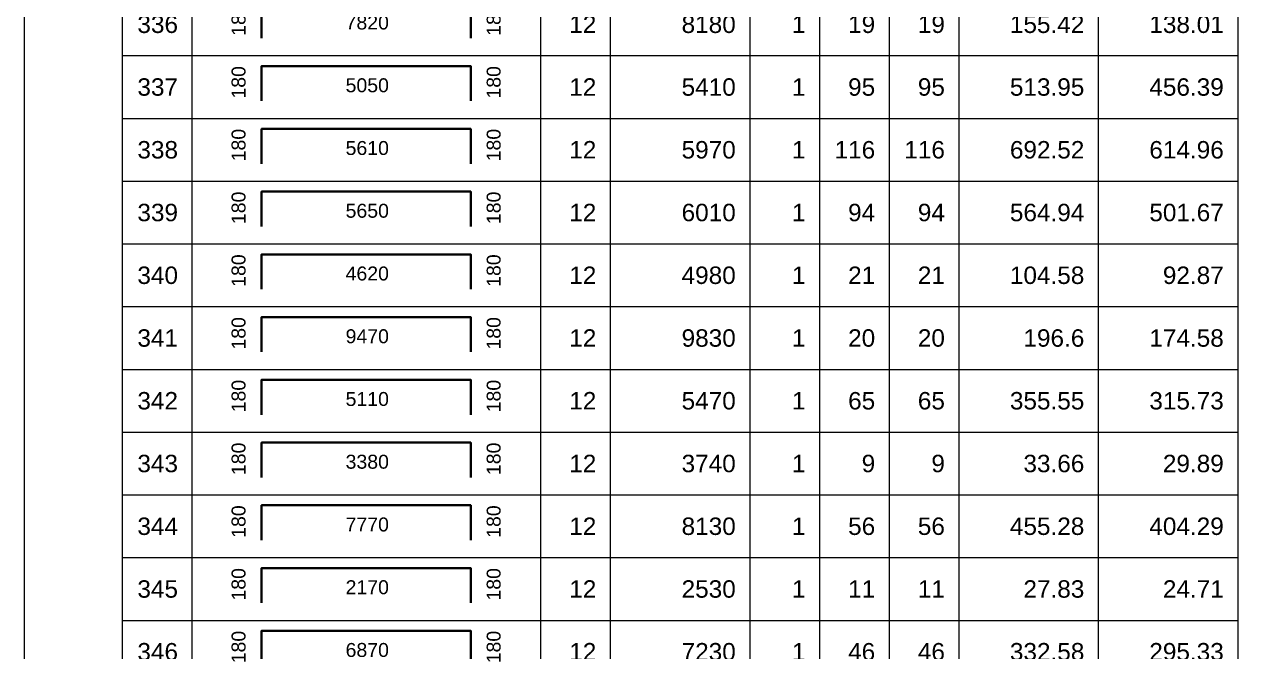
# Model space of a CAD drawing. Header units: millimetres. Extents: x -415354 to 883813, y -531490 to 486716.
# Drawn here: x 798740 to 816146, y -354640 to -345640 of the extents above; entities that cross this region are included whole.
import ezdxf
from ezdxf.enums import TextEntityAlignment as Align

# ---------------------------------------------------------------- set-up
doc = ezdxf.new("R2010")
doc.units = ezdxf.units.MM
doc.header["$MEASUREMENT"] = 0
for name, color, linetype, lineweight in [('NDC_FRAME', 7, 'Continuous', 20), ('NDC_S_REBAR', 4, 'Continuous', 35), ('NDC_S_VN TEXT', 7, 'Continuous', 20), ('NDC_Table', 3, 'Continuous', 20)]:
    doc.layers.add(name, color=color, linetype=linetype, lineweight=lineweight)
doc.styles.add('ARIAL', font='arial.ttf', dxfattribs={"width": 0.8})

# ---------------------------------------------------------------- blocks, each defined once
blk = doc.blocks.new('dang04')
at = {"layer": 'NDC_S_REBAR'}
blk.add_lwpolyline([(3405, -650), (3405, -150), (6405, -150), (6405, -650)], dxfattribs=at)
at = {"layer": 'NDC_Table'}
for p, q in [((0, 0), (0, -900)), ((1405, 0), (1405, -900)), ((2405, 0), (2405, -900)), ((7405, 0), (7405, -900)), ((8405, 0), (8405, -900)), ((10405, 0), (10405, -900)), ((11405, 0), (11405, -900)), ((12405, 0), (12405, -900)), ((13405, 0), (13405, -900)), ((15405, 0), (15405, -900)), ((17405, 0), (17405, -900)), ((1405, -900), (17405, -900))]:
    blk.add_line(p, q, dxfattribs=at)
at = {"layer": 'NDC_S_VN TEXT', "style": 'ARIAL'}
for p in [(3073, -150), (6733, -150)]:
    blk.add_attdef('D03', text='', height=200, rotation=90, dxfattribs=at).set_placement(p, align=Align.MIDDLE_RIGHT)
for p in [(2205, -450), (8205, -450), (10205, -450), (11205, -450), (12205, -450), (13205, -450), (15205, -450), (17205, -450)]:
    blk.add_attdef('D03', text='', height=250, dxfattribs=at).set_placement(p, align=Align.MIDDLE_RIGHT)
blk.add_attdef('D03', text='', height=200, dxfattribs=at).set_placement((4920, -425), align=Align.MIDDLE_CENTER)

msp = doc.modelspace()

# ---------------------------------------------------------------- block references
at = {"layer": 'NDC_FRAME'}
ref = msp.add_blockref('dang04', (798740.5, -345190.5), dxfattribs=at)
ref.add_attrib('D03', '336', dxfattribs={"layer": 'NDC_S_VN TEXT', "height": 250, "style": 'ARIAL'}).set_placement((800945.8, -345640.5), align=Align.MIDDLE_RIGHT)
ref.add_attrib('D03', '180', dxfattribs={"layer": 'NDC_S_VN TEXT', "height": 200, "rotation": 90, "style": 'ARIAL'}).set_placement((801813.8, -345340.5), align=Align.MIDDLE_RIGHT)
ref.add_attrib('D03', '7820', dxfattribs={"layer": 'NDC_S_VN TEXT', "height": 200, "style": 'ARIAL'}).set_placement((803660.1, -345615.2), align=Align.MIDDLE_CENTER)
ref.add_attrib('D03', '180', dxfattribs={"layer": 'NDC_S_VN TEXT', "height": 200, "rotation": 90, "style": 'ARIAL'}).set_placement((805473, -345340.5), align=Align.MIDDLE_RIGHT)
ref.add_attrib('D03', '12', dxfattribs={"layer": 'NDC_S_VN TEXT', "height": 250, "style": 'ARIAL'}).set_placement((806945.8, -345640.5), align=Align.MIDDLE_RIGHT)
ref.add_attrib('D03', '8180', dxfattribs={"layer": 'NDC_S_VN TEXT', "height": 250, "style": 'ARIAL'}).set_placement((808945.8, -345640.5), align=Align.MIDDLE_RIGHT)
ref.add_attrib('D03', '1', dxfattribs={"layer": 'NDC_S_VN TEXT', "height": 250, "style": 'ARIAL'}).set_placement((809945.8, -345640.5), align=Align.MIDDLE_RIGHT)
ref.add_attrib('D03', '19', dxfattribs={"layer": 'NDC_S_VN TEXT', "height": 250, "style": 'ARIAL'}).set_placement((810945.8, -345640.5), align=Align.MIDDLE_RIGHT)
ref.add_attrib('D03', '19', dxfattribs={"layer": 'NDC_S_VN TEXT', "height": 250, "style": 'ARIAL'}).set_placement((811945.8, -345640.2), align=Align.MIDDLE_RIGHT)
ref.add_attrib('D03', '155.42', dxfattribs={"layer": 'NDC_S_VN TEXT', "height": 250, "style": 'ARIAL'}).set_placement((813945.8, -345640.5), align=Align.MIDDLE_RIGHT)
ref.add_attrib('D03', '138.01', dxfattribs={"layer": 'NDC_S_VN TEXT', "height": 250, "style": 'ARIAL'}).set_placement((815945.8, -345640.5), align=Align.MIDDLE_RIGHT)
ref = msp.add_blockref('dang04', (798740.5, -346090.5), dxfattribs=at)
ref.add_attrib('D03', '337', dxfattribs={"layer": 'NDC_S_VN TEXT', "height": 250, "style": 'ARIAL'}).set_placement((800945.8, -346540.5), align=Align.MIDDLE_RIGHT)
ref.add_attrib('D03', '180', dxfattribs={"layer": 'NDC_S_VN TEXT', "height": 200, "rotation": 90, "style": 'ARIAL'}).set_placement((801813.8, -346240.5), align=Align.MIDDLE_RIGHT)
ref.add_attrib('D03', '5050', dxfattribs={"layer": 'NDC_S_VN TEXT', "height": 200, "style": 'ARIAL'}).set_placement((803660.1, -346515.2), align=Align.MIDDLE_CENTER)
ref.add_attrib('D03', '180', dxfattribs={"layer": 'NDC_S_VN TEXT', "height": 200, "rotation": 90, "style": 'ARIAL'}).set_placement((805473, -346240.5), align=Align.MIDDLE_RIGHT)
ref.add_attrib('D03', '12', dxfattribs={"layer": 'NDC_S_VN TEXT', "height": 250, "style": 'ARIAL'}).set_placement((806945.8, -346540.5), align=Align.MIDDLE_RIGHT)
ref.add_attrib('D03', '5410', dxfattribs={"layer": 'NDC_S_VN TEXT', "height": 250, "style": 'ARIAL'}).set_placement((808945.8, -346540.5), align=Align.MIDDLE_RIGHT)
ref.add_attrib('D03', '1', dxfattribs={"layer": 'NDC_S_VN TEXT', "height": 250, "style": 'ARIAL'}).set_placement((809945.8, -346540.5), align=Align.MIDDLE_RIGHT)
ref.add_attrib('D03', '95', dxfattribs={"layer": 'NDC_S_VN TEXT', "height": 250, "style": 'ARIAL'}).set_placement((810945.8, -346540.5), align=Align.MIDDLE_RIGHT)
ref.add_attrib('D03', '95', dxfattribs={"layer": 'NDC_S_VN TEXT', "height": 250, "style": 'ARIAL'}).set_placement((811945.8, -346540.2), align=Align.MIDDLE_RIGHT)
ref.add_attrib('D03', '513.95', dxfattribs={"layer": 'NDC_S_VN TEXT', "height": 250, "style": 'ARIAL'}).set_placement((813945.8, -346540.5), align=Align.MIDDLE_RIGHT)
ref.add_attrib('D03', '456.39', dxfattribs={"layer": 'NDC_S_VN TEXT', "height": 250, "style": 'ARIAL'}).set_placement((815945.8, -346540.5), align=Align.MIDDLE_RIGHT)
ref = msp.add_blockref('dang04', (798740.5, -346990.5), dxfattribs=at)
ref.add_attrib('D03', '338', dxfattribs={"layer": 'NDC_S_VN TEXT', "height": 250, "style": 'ARIAL'}).set_placement((800945.8, -347440.5), align=Align.MIDDLE_RIGHT)
ref.add_attrib('D03', '180', dxfattribs={"layer": 'NDC_S_VN TEXT', "height": 200, "rotation": 90, "style": 'ARIAL'}).set_placement((801813.8, -347140.5), align=Align.MIDDLE_RIGHT)
ref.add_attrib('D03', '5610', dxfattribs={"layer": 'NDC_S_VN TEXT', "height": 200, "style": 'ARIAL'}).set_placement((803660.1, -347415.2), align=Align.MIDDLE_CENTER)
ref.add_attrib('D03', '180', dxfattribs={"layer": 'NDC_S_VN TEXT', "height": 200, "rotation": 90, "style": 'ARIAL'}).set_placement((805473, -347140.5), align=Align.MIDDLE_RIGHT)
ref.add_attrib('D03', '12', dxfattribs={"layer": 'NDC_S_VN TEXT', "height": 250, "style": 'ARIAL'}).set_placement((806945.8, -347440.5), align=Align.MIDDLE_RIGHT)
ref.add_attrib('D03', '5970', dxfattribs={"layer": 'NDC_S_VN TEXT', "height": 250, "style": 'ARIAL'}).set_placement((808945.8, -347440.5), align=Align.MIDDLE_RIGHT)
ref.add_attrib('D03', '1', dxfattribs={"layer": 'NDC_S_VN TEXT', "height": 250, "style": 'ARIAL'}).set_placement((809945.8, -347440.5), align=Align.MIDDLE_RIGHT)
ref.add_attrib('D03', '116', dxfattribs={"layer": 'NDC_S_VN TEXT', "height": 250, "style": 'ARIAL'}).set_placement((810945.8, -347440.5), align=Align.MIDDLE_RIGHT)
ref.add_attrib('D03', '116', dxfattribs={"layer": 'NDC_S_VN TEXT', "height": 250, "style": 'ARIAL'}).set_placement((811945.8, -347440.2), align=Align.MIDDLE_RIGHT)
ref.add_attrib('D03', '692.52', dxfattribs={"layer": 'NDC_S_VN TEXT', "height": 250, "style": 'ARIAL'}).set_placement((813945.8, -347440.5), align=Align.MIDDLE_RIGHT)
ref.add_attrib('D03', '614.96', dxfattribs={"layer": 'NDC_S_VN TEXT', "height": 250, "style": 'ARIAL'}).set_placement((815945.8, -347440.5), align=Align.MIDDLE_RIGHT)
ref = msp.add_blockref('dang04', (798740.5, -347890.5), dxfattribs=at)
ref.add_attrib('D03', '339', dxfattribs={"layer": 'NDC_S_VN TEXT', "height": 250, "style": 'ARIAL'}).set_placement((800945.8, -348340.5), align=Align.MIDDLE_RIGHT)
ref.add_attrib('D03', '180', dxfattribs={"layer": 'NDC_S_VN TEXT', "height": 200, "rotation": 90, "style": 'ARIAL'}).set_placement((801813.8, -348040.5), align=Align.MIDDLE_RIGHT)
ref.add_attrib('D03', '5650', dxfattribs={"layer": 'NDC_S_VN TEXT', "height": 200, "style": 'ARIAL'}).set_placement((803660.1, -348315.2), align=Align.MIDDLE_CENTER)
ref.add_attrib('D03', '180', dxfattribs={"layer": 'NDC_S_VN TEXT', "height": 200, "rotation": 90, "style": 'ARIAL'}).set_placement((805473, -348040.5), align=Align.MIDDLE_RIGHT)
ref.add_attrib('D03', '12', dxfattribs={"layer": 'NDC_S_VN TEXT', "height": 250, "style": 'ARIAL'}).set_placement((806945.8, -348340.5), align=Align.MIDDLE_RIGHT)
ref.add_attrib('D03', '6010', dxfattribs={"layer": 'NDC_S_VN TEXT', "height": 250, "style": 'ARIAL'}).set_placement((808945.8, -348340.5), align=Align.MIDDLE_RIGHT)
ref.add_attrib('D03', '1', dxfattribs={"layer": 'NDC_S_VN TEXT', "height": 250, "style": 'ARIAL'}).set_placement((809945.8, -348340.5), align=Align.MIDDLE_RIGHT)
ref.add_attrib('D03', '94', dxfattribs={"layer": 'NDC_S_VN TEXT', "height": 250, "style": 'ARIAL'}).set_placement((810945.8, -348340.5), align=Align.MIDDLE_RIGHT)
ref.add_attrib('D03', '94', dxfattribs={"layer": 'NDC_S_VN TEXT', "height": 250, "style": 'ARIAL'}).set_placement((811945.8, -348340.2), align=Align.MIDDLE_RIGHT)
ref.add_attrib('D03', '564.94', dxfattribs={"layer": 'NDC_S_VN TEXT', "height": 250, "style": 'ARIAL'}).set_placement((813945.8, -348340.5), align=Align.MIDDLE_RIGHT)
ref.add_attrib('D03', '501.67', dxfattribs={"layer": 'NDC_S_VN TEXT', "height": 250, "style": 'ARIAL'}).set_placement((815945.8, -348340.5), align=Align.MIDDLE_RIGHT)
ref = msp.add_blockref('dang04', (798740.5, -348790.5), dxfattribs=at)
ref.add_attrib('D03', '340', dxfattribs={"layer": 'NDC_S_VN TEXT', "height": 250, "style": 'ARIAL'}).set_placement((800945.8, -349240.5), align=Align.MIDDLE_RIGHT)
ref.add_attrib('D03', '180', dxfattribs={"layer": 'NDC_S_VN TEXT', "height": 200, "rotation": 90, "style": 'ARIAL'}).set_placement((801813.8, -348940.5), align=Align.MIDDLE_RIGHT)
ref.add_attrib('D03', '4620', dxfattribs={"layer": 'NDC_S_VN TEXT', "height": 200, "style": 'ARIAL'}).set_placement((803660.1, -349215.2), align=Align.MIDDLE_CENTER)
ref.add_attrib('D03', '180', dxfattribs={"layer": 'NDC_S_VN TEXT', "height": 200, "rotation": 90, "style": 'ARIAL'}).set_placement((805473, -348940.5), align=Align.MIDDLE_RIGHT)
ref.add_attrib('D03', '12', dxfattribs={"layer": 'NDC_S_VN TEXT', "height": 250, "style": 'ARIAL'}).set_placement((806945.8, -349240.5), align=Align.MIDDLE_RIGHT)
ref.add_attrib('D03', '4980', dxfattribs={"layer": 'NDC_S_VN TEXT', "height": 250, "style": 'ARIAL'}).set_placement((808945.8, -349240.5), align=Align.MIDDLE_RIGHT)
ref.add_attrib('D03', '1', dxfattribs={"layer": 'NDC_S_VN TEXT', "height": 250, "style": 'ARIAL'}).set_placement((809945.8, -349240.5), align=Align.MIDDLE_RIGHT)
ref.add_attrib('D03', '21', dxfattribs={"layer": 'NDC_S_VN TEXT', "height": 250, "style": 'ARIAL'}).set_placement((810945.8, -349240.5), align=Align.MIDDLE_RIGHT)
ref.add_attrib('D03', '21', dxfattribs={"layer": 'NDC_S_VN TEXT', "height": 250, "style": 'ARIAL'}).set_placement((811945.8, -349240.2), align=Align.MIDDLE_RIGHT)
ref.add_attrib('D03', '104.58', dxfattribs={"layer": 'NDC_S_VN TEXT', "height": 250, "style": 'ARIAL'}).set_placement((813945.8, -349240.5), align=Align.MIDDLE_RIGHT)
ref.add_attrib('D03', '92.87', dxfattribs={"layer": 'NDC_S_VN TEXT', "height": 250, "style": 'ARIAL'}).set_placement((815945.8, -349240.5), align=Align.MIDDLE_RIGHT)
ref = msp.add_blockref('dang04', (798740.5, -349690.5), dxfattribs=at)
ref.add_attrib('D03', '341', dxfattribs={"layer": 'NDC_S_VN TEXT', "height": 250, "style": 'ARIAL'}).set_placement((800945.8, -350140.5), align=Align.MIDDLE_RIGHT)
ref.add_attrib('D03', '180', dxfattribs={"layer": 'NDC_S_VN TEXT', "height": 200, "rotation": 90, "style": 'ARIAL'}).set_placement((801813.8, -349840.5), align=Align.MIDDLE_RIGHT)
ref.add_attrib('D03', '9470', dxfattribs={"layer": 'NDC_S_VN TEXT', "height": 200, "style": 'ARIAL'}).set_placement((803660.1, -350115.2), align=Align.MIDDLE_CENTER)
ref.add_attrib('D03', '180', dxfattribs={"layer": 'NDC_S_VN TEXT', "height": 200, "rotation": 90, "style": 'ARIAL'}).set_placement((805473, -349840.5), align=Align.MIDDLE_RIGHT)
ref.add_attrib('D03', '12', dxfattribs={"layer": 'NDC_S_VN TEXT', "height": 250, "style": 'ARIAL'}).set_placement((806945.8, -350140.5), align=Align.MIDDLE_RIGHT)
ref.add_attrib('D03', '9830', dxfattribs={"layer": 'NDC_S_VN TEXT', "height": 250, "style": 'ARIAL'}).set_placement((808945.8, -350140.5), align=Align.MIDDLE_RIGHT)
ref.add_attrib('D03', '1', dxfattribs={"layer": 'NDC_S_VN TEXT', "height": 250, "style": 'ARIAL'}).set_placement((809945.8, -350140.5), align=Align.MIDDLE_RIGHT)
ref.add_attrib('D03', '20', dxfattribs={"layer": 'NDC_S_VN TEXT', "height": 250, "style": 'ARIAL'}).set_placement((810945.8, -350140.5), align=Align.MIDDLE_RIGHT)
ref.add_attrib('D03', '20', dxfattribs={"layer": 'NDC_S_VN TEXT', "height": 250, "style": 'ARIAL'}).set_placement((811945.8, -350140.2), align=Align.MIDDLE_RIGHT)
ref.add_attrib('D03', '196.6', dxfattribs={"layer": 'NDC_S_VN TEXT', "height": 250, "style": 'ARIAL'}).set_placement((813945.8, -350140.5), align=Align.MIDDLE_RIGHT)
ref.add_attrib('D03', '174.58', dxfattribs={"layer": 'NDC_S_VN TEXT', "height": 250, "style": 'ARIAL'}).set_placement((815945.8, -350140.5), align=Align.MIDDLE_RIGHT)
ref = msp.add_blockref('dang04', (798740.5, -350590.5), dxfattribs=at)
ref.add_attrib('D03', '342', dxfattribs={"layer": 'NDC_S_VN TEXT', "height": 250, "style": 'ARIAL'}).set_placement((800945.8, -351040.5), align=Align.MIDDLE_RIGHT)
ref.add_attrib('D03', '180', dxfattribs={"layer": 'NDC_S_VN TEXT', "height": 200, "rotation": 90, "style": 'ARIAL'}).set_placement((801813.8, -350740.5), align=Align.MIDDLE_RIGHT)
ref.add_attrib('D03', '5110', dxfattribs={"layer": 'NDC_S_VN TEXT', "height": 200, "style": 'ARIAL'}).set_placement((803660.1, -351015.2), align=Align.MIDDLE_CENTER)
ref.add_attrib('D03', '180', dxfattribs={"layer": 'NDC_S_VN TEXT', "height": 200, "rotation": 90, "style": 'ARIAL'}).set_placement((805473, -350740.5), align=Align.MIDDLE_RIGHT)
ref.add_attrib('D03', '12', dxfattribs={"layer": 'NDC_S_VN TEXT', "height": 250, "style": 'ARIAL'}).set_placement((806945.8, -351040.5), align=Align.MIDDLE_RIGHT)
ref.add_attrib('D03', '5470', dxfattribs={"layer": 'NDC_S_VN TEXT', "height": 250, "style": 'ARIAL'}).set_placement((808945.8, -351040.5), align=Align.MIDDLE_RIGHT)
ref.add_attrib('D03', '1', dxfattribs={"layer": 'NDC_S_VN TEXT', "height": 250, "style": 'ARIAL'}).set_placement((809945.8, -351040.5), align=Align.MIDDLE_RIGHT)
ref.add_attrib('D03', '65', dxfattribs={"layer": 'NDC_S_VN TEXT', "height": 250, "style": 'ARIAL'}).set_placement((810945.8, -351040.5), align=Align.MIDDLE_RIGHT)
ref.add_attrib('D03', '65', dxfattribs={"layer": 'NDC_S_VN TEXT', "height": 250, "style": 'ARIAL'}).set_placement((811945.8, -351040.2), align=Align.MIDDLE_RIGHT)
ref.add_attrib('D03', '355.55', dxfattribs={"layer": 'NDC_S_VN TEXT', "height": 250, "style": 'ARIAL'}).set_placement((813945.8, -351040.5), align=Align.MIDDLE_RIGHT)
ref.add_attrib('D03', '315.73', dxfattribs={"layer": 'NDC_S_VN TEXT', "height": 250, "style": 'ARIAL'}).set_placement((815945.8, -351040.5), align=Align.MIDDLE_RIGHT)
ref = msp.add_blockref('dang04', (798740.5, -351490.5), dxfattribs=at)
ref.add_attrib('D03', '343', dxfattribs={"layer": 'NDC_S_VN TEXT', "height": 250, "style": 'ARIAL'}).set_placement((800945.8, -351940.5), align=Align.MIDDLE_RIGHT)
ref.add_attrib('D03', '180', dxfattribs={"layer": 'NDC_S_VN TEXT', "height": 200, "rotation": 90, "style": 'ARIAL'}).set_placement((801813.8, -351640.5), align=Align.MIDDLE_RIGHT)
ref.add_attrib('D03', '3380', dxfattribs={"layer": 'NDC_S_VN TEXT', "height": 200, "style": 'ARIAL'}).set_placement((803660.1, -351915.2), align=Align.MIDDLE_CENTER)
ref.add_attrib('D03', '180', dxfattribs={"layer": 'NDC_S_VN TEXT', "height": 200, "rotation": 90, "style": 'ARIAL'}).set_placement((805473, -351640.5), align=Align.MIDDLE_RIGHT)
ref.add_attrib('D03', '12', dxfattribs={"layer": 'NDC_S_VN TEXT', "height": 250, "style": 'ARIAL'}).set_placement((806945.8, -351940.5), align=Align.MIDDLE_RIGHT)
ref.add_attrib('D03', '3740', dxfattribs={"layer": 'NDC_S_VN TEXT', "height": 250, "style": 'ARIAL'}).set_placement((808945.8, -351940.5), align=Align.MIDDLE_RIGHT)
ref.add_attrib('D03', '1', dxfattribs={"layer": 'NDC_S_VN TEXT', "height": 250, "style": 'ARIAL'}).set_placement((809945.8, -351940.5), align=Align.MIDDLE_RIGHT)
ref.add_attrib('D03', '9', dxfattribs={"layer": 'NDC_S_VN TEXT', "height": 250, "style": 'ARIAL'}).set_placement((810945.8, -351940.5), align=Align.MIDDLE_RIGHT)
ref.add_attrib('D03', '9', dxfattribs={"layer": 'NDC_S_VN TEXT', "height": 250, "style": 'ARIAL'}).set_placement((811945.8, -351940.2), align=Align.MIDDLE_RIGHT)
ref.add_attrib('D03', '33.66', dxfattribs={"layer": 'NDC_S_VN TEXT', "height": 250, "style": 'ARIAL'}).set_placement((813945.8, -351940.5), align=Align.MIDDLE_RIGHT)
ref.add_attrib('D03', '29.89', dxfattribs={"layer": 'NDC_S_VN TEXT', "height": 250, "style": 'ARIAL'}).set_placement((815945.8, -351940.5), align=Align.MIDDLE_RIGHT)
ref = msp.add_blockref('dang04', (798740.5, -352390.5), dxfattribs=at)
ref.add_attrib('D03', '344', dxfattribs={"layer": 'NDC_S_VN TEXT', "height": 250, "style": 'ARIAL'}).set_placement((800945.8, -352840.5), align=Align.MIDDLE_RIGHT)
ref.add_attrib('D03', '180', dxfattribs={"layer": 'NDC_S_VN TEXT', "height": 200, "rotation": 90, "style": 'ARIAL'}).set_placement((801813.8, -352540.5), align=Align.MIDDLE_RIGHT)
ref.add_attrib('D03', '7770', dxfattribs={"layer": 'NDC_S_VN TEXT', "height": 200, "style": 'ARIAL'}).set_placement((803660.1, -352815.2), align=Align.MIDDLE_CENTER)
ref.add_attrib('D03', '180', dxfattribs={"layer": 'NDC_S_VN TEXT', "height": 200, "rotation": 90, "style": 'ARIAL'}).set_placement((805473, -352540.5), align=Align.MIDDLE_RIGHT)
ref.add_attrib('D03', '12', dxfattribs={"layer": 'NDC_S_VN TEXT', "height": 250, "style": 'ARIAL'}).set_placement((806945.8, -352840.5), align=Align.MIDDLE_RIGHT)
ref.add_attrib('D03', '8130', dxfattribs={"layer": 'NDC_S_VN TEXT', "height": 250, "style": 'ARIAL'}).set_placement((808945.8, -352840.5), align=Align.MIDDLE_RIGHT)
ref.add_attrib('D03', '1', dxfattribs={"layer": 'NDC_S_VN TEXT', "height": 250, "style": 'ARIAL'}).set_placement((809945.8, -352840.5), align=Align.MIDDLE_RIGHT)
ref.add_attrib('D03', '56', dxfattribs={"layer": 'NDC_S_VN TEXT', "height": 250, "style": 'ARIAL'}).set_placement((810945.8, -352840.5), align=Align.MIDDLE_RIGHT)
ref.add_attrib('D03', '56', dxfattribs={"layer": 'NDC_S_VN TEXT', "height": 250, "style": 'ARIAL'}).set_placement((811945.8, -352840.2), align=Align.MIDDLE_RIGHT)
ref.add_attrib('D03', '455.28', dxfattribs={"layer": 'NDC_S_VN TEXT', "height": 250, "style": 'ARIAL'}).set_placement((813945.8, -352840.5), align=Align.MIDDLE_RIGHT)
ref.add_attrib('D03', '404.29', dxfattribs={"layer": 'NDC_S_VN TEXT', "height": 250, "style": 'ARIAL'}).set_placement((815945.8, -352840.5), align=Align.MIDDLE_RIGHT)
ref = msp.add_blockref('dang04', (798740.5, -353290.5), dxfattribs=at)
ref.add_attrib('D03', '345', dxfattribs={"layer": 'NDC_S_VN TEXT', "height": 250, "style": 'ARIAL'}).set_placement((800945.8, -353740.5), align=Align.MIDDLE_RIGHT)
ref.add_attrib('D03', '180', dxfattribs={"layer": 'NDC_S_VN TEXT', "height": 200, "rotation": 90, "style": 'ARIAL'}).set_placement((801813.8, -353440.5), align=Align.MIDDLE_RIGHT)
ref.add_attrib('D03', '2170', dxfattribs={"layer": 'NDC_S_VN TEXT', "height": 200, "style": 'ARIAL'}).set_placement((803660.1, -353715.2), align=Align.MIDDLE_CENTER)
ref.add_attrib('D03', '180', dxfattribs={"layer": 'NDC_S_VN TEXT', "height": 200, "rotation": 90, "style": 'ARIAL'}).set_placement((805473, -353440.5), align=Align.MIDDLE_RIGHT)
ref.add_attrib('D03', '12', dxfattribs={"layer": 'NDC_S_VN TEXT', "height": 250, "style": 'ARIAL'}).set_placement((806945.8, -353740.5), align=Align.MIDDLE_RIGHT)
ref.add_attrib('D03', '2530', dxfattribs={"layer": 'NDC_S_VN TEXT', "height": 250, "style": 'ARIAL'}).set_placement((808945.8, -353740.5), align=Align.MIDDLE_RIGHT)
ref.add_attrib('D03', '1', dxfattribs={"layer": 'NDC_S_VN TEXT', "height": 250, "style": 'ARIAL'}).set_placement((809945.8, -353740.5), align=Align.MIDDLE_RIGHT)
ref.add_attrib('D03', '11', dxfattribs={"layer": 'NDC_S_VN TEXT', "height": 250, "style": 'ARIAL'}).set_placement((810945.8, -353740.5), align=Align.MIDDLE_RIGHT)
ref.add_attrib('D03', '11', dxfattribs={"layer": 'NDC_S_VN TEXT', "height": 250, "style": 'ARIAL'}).set_placement((811945.8, -353740.2), align=Align.MIDDLE_RIGHT)
ref.add_attrib('D03', '27.83', dxfattribs={"layer": 'NDC_S_VN TEXT', "height": 250, "style": 'ARIAL'}).set_placement((813945.8, -353740.5), align=Align.MIDDLE_RIGHT)
ref.add_attrib('D03', '24.71', dxfattribs={"layer": 'NDC_S_VN TEXT', "height": 250, "style": 'ARIAL'}).set_placement((815945.8, -353740.5), align=Align.MIDDLE_RIGHT)
ref = msp.add_blockref('dang04', (798740.5, -354190.5), dxfattribs=at)
ref.add_attrib('D03', '346', dxfattribs={"layer": 'NDC_S_VN TEXT', "height": 250, "style": 'ARIAL'}).set_placement((800945.8, -354640.5), align=Align.MIDDLE_RIGHT)
ref.add_attrib('D03', '180', dxfattribs={"layer": 'NDC_S_VN TEXT', "height": 200, "rotation": 90, "style": 'ARIAL'}).set_placement((801813.8, -354340.5), align=Align.MIDDLE_RIGHT)
ref.add_attrib('D03', '6870', dxfattribs={"layer": 'NDC_S_VN TEXT', "height": 200, "style": 'ARIAL'}).set_placement((803660.1, -354615.2), align=Align.MIDDLE_CENTER)
ref.add_attrib('D03', '180', dxfattribs={"layer": 'NDC_S_VN TEXT', "height": 200, "rotation": 90, "style": 'ARIAL'}).set_placement((805473, -354340.5), align=Align.MIDDLE_RIGHT)
ref.add_attrib('D03', '12', dxfattribs={"layer": 'NDC_S_VN TEXT', "height": 250, "style": 'ARIAL'}).set_placement((806945.8, -354640.5), align=Align.MIDDLE_RIGHT)
ref.add_attrib('D03', '7230', dxfattribs={"layer": 'NDC_S_VN TEXT', "height": 250, "style": 'ARIAL'}).set_placement((808945.8, -354640.5), align=Align.MIDDLE_RIGHT)
ref.add_attrib('D03', '1', dxfattribs={"layer": 'NDC_S_VN TEXT', "height": 250, "style": 'ARIAL'}).set_placement((809945.8, -354640.5), align=Align.MIDDLE_RIGHT)
ref.add_attrib('D03', '46', dxfattribs={"layer": 'NDC_S_VN TEXT', "height": 250, "style": 'ARIAL'}).set_placement((810945.8, -354640.5), align=Align.MIDDLE_RIGHT)
ref.add_attrib('D03', '46', dxfattribs={"layer": 'NDC_S_VN TEXT', "height": 250, "style": 'ARIAL'}).set_placement((811945.8, -354640.2), align=Align.MIDDLE_RIGHT)
ref.add_attrib('D03', '332.58', dxfattribs={"layer": 'NDC_S_VN TEXT', "height": 250, "style": 'ARIAL'}).set_placement((813945.8, -354640.5), align=Align.MIDDLE_RIGHT)
ref.add_attrib('D03', '295.33', dxfattribs={"layer": 'NDC_S_VN TEXT', "height": 250, "style": 'ARIAL'}).set_placement((815945.8, -354640.5), align=Align.MIDDLE_RIGHT)

doc.saveas('drawing.dxf')
